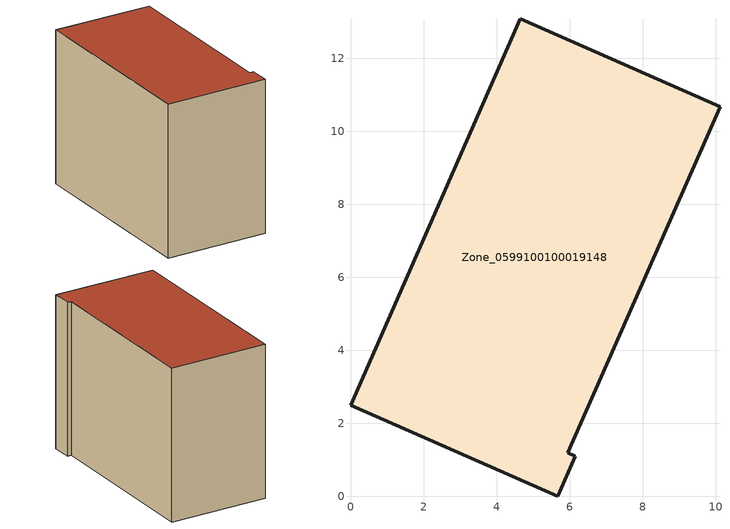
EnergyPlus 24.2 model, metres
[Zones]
Zone_0599100100019148
 floor ground (C_G): 0,2.5 4.66,13.08 10.12,10.68 5.95,1.19 6.16,1.1 5.67,0 z0
 wall outside (C_F): 5.67,0 6.16,1.1 5.95,1.19 10.12,10.68 4.66,13.08 0,2.5 5.67,0 z0:9.18
 roof outside (C_R): 4.66,13.08 0,2.5 5.67,0 6.16,1.1 5.95,1.19 10.12,10.68 z9.18
[BUILDING]
Pand.0599100100019148: North Axis=0; Terrain=City; Loads Convergence Tolerance Value=0.04; Temperature Convergence Tolerance Value=0.4; Solar Distribution=FullExterior; Maximum Number of Warmup Days=25; Minimum Number of Warmup Days=1
[Site:Location]
Rotterdam.The.Hague.AP_ZH_NLD Design_Conditions: Latitude=51.96; Longitude=4.45; Time Zone=1; Elevation=-4.5
[SITE:GROUNDTEMPERATURE:BUILDINGSURFACE]
18, 18, 18, 18, 18, 18, 18, 18, 18, 18, 18, 18
[MATERIAL] Thermal Absorptance=0.9; Solar Absorptance=0.7; Visible Absorptance=0.7
Name | Roughness | Thickness | Conductivity | Density | Specific Heat
G.TC.2015-2018 | MediumSmooth | 0.15 | 0.0428571 | 540 | 1210
F.TC.2015-2018 | Rough | 0.3 | 0.0666667 | 1920 | 840
R.TC.2015-2018 | MediumRough | 0.2 | 0.0333333 | 1500 | 1000
[CONSTRUCTION]
C_G: G.TC.2015-2018
C_F: F.TC.2015-2018
C_R: R.TC.2015-2018
[ZONE]
Zone_0599100100019148: Type=1; Multiplier=1; Ceiling Height=Autocalculate; Volume=Autocalculate; Floor Area=autocalculate; Part of Total Floor Area=Yes
[ZONEINFILTRATION:DESIGNFLOWRATE]
Infil_Zone_0599100100019148: Zone or ZoneList or Space or SpaceList=Zone_0599100100019148; Schedule=AlwaysOn; Design Flow Rate Calculation Method=Flow/Area; Flow Rate per Floor Area=0.0015; Constant Term Coefficient=1; Temperature Term Coefficient=0; Velocity Term Coefficient=0; Velocity Squared Term Coefficient=0
[HVACTEMPLATE:ZONE:IDEALLOADSAIRSYSTEM]
Zone_0599100100019148: Maximum Heating Supply Air Temperature=50; Minimum Cooling Supply Air Temperature=13; Maximum Heating Supply Air Humidity Ratio=0.0156; Minimum Cooling Supply Air Humidity Ratio=0.0077; Heating Limit=NoLimit; Cooling Limit=NoLimit; Dehumidification Control Type=ConstantSensibleHeatRatio; Cooling Sensible Heat Ratio=0.7; Dehumidification Setpoint=60; Humidification Control Type=None; Humidification Setpoint=30; Outdoor Air Method=None; Outdoor Air Flow Rate per Person=0.00944; Outdoor Air Flow Rate per Zone Floor Area=0; Outdoor Air Flow Rate per Zone=0; Demand Controlled Ventilation Type=None; Outdoor Air Economizer Type=NoEconomizer; Heat Recovery Type=None; Sensible Heat Recovery Effectiveness=0.7; Latent Heat Recovery Effectiveness=0.65
[ZONECONTROL:THERMOSTAT]
ThermostatControl_Zone_0599100100019148: Zone or ZoneList=Zone_0599100100019148; Control Type Schedule=DualSetpointControlType; Control 1=Thermostat_Zone_0599100100019148; Temperature Difference Between Cutout And Setpoint=0
[THERMOSTATSETPOINT:DUALSETPOINT]
Thermostat_Zone_0599100100019148: Heating Setpoint Temperature Schedule=HeatingSetpoint_Zone_0599100100019148; Cooling Setpoint Temperature Schedule=CoolingSetpoint_Zone_0599100100019148
[SCHEDULE:COMPACT]
HeatingSetpoint_Zone_0599100100019148: Through: 12/31, For: AllDays, Until: 24:00, 21
CoolingSetpoint_Zone_0599100100019148: Through: 12/31, For: AllDays, Until: 24:00, 24
DualSetpointControlType: Through: 12/31, For: AllDays, Until: 24:00, 4
AlwaysOn: Through: 12/31, For: AllDays, Until: 24:00, 1
